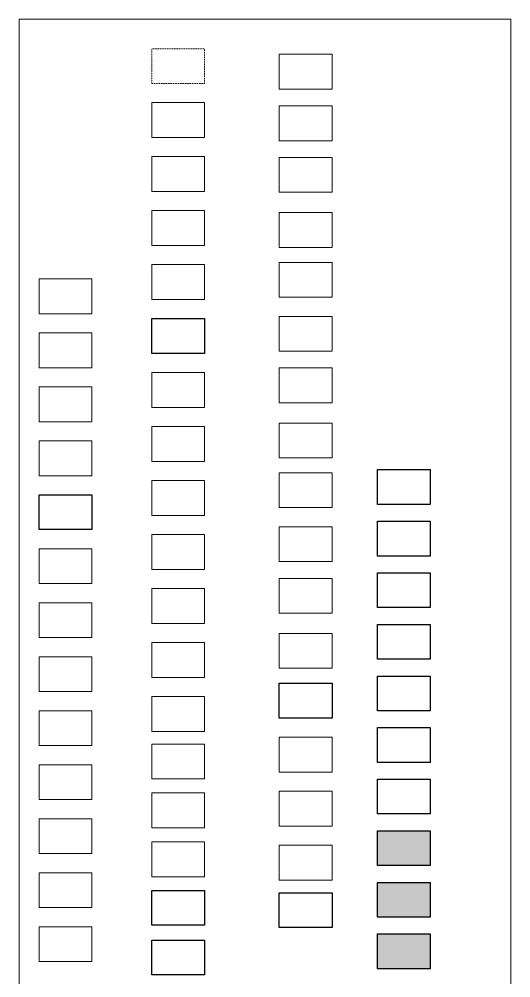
# Model space of a CAD drawing. Header units: millimetres. Extents: x 828494 to 5219521, y -272453 to 431064.
# Drawn here: x 2627872 to 2671086, y 161447 to 245698 of the extents above; entities that cross this region are included whole.
import ezdxf

# ---------------------------------------------------------------- set-up
doc = ezdxf.new("R2010")
doc.units = ezdxf.units.MM
doc.header["$LTSCALE"] = 5
doc.header["$MEASUREMENT"] = 0
doc.linetypes.add('1', pattern=[0])
doc.linetypes.add('DASH', pattern=[1, 0.5, -0.5])
for name, color, linetype, lineweight in [('Area-Mobius', 31, 'Continuous', 9), ('Bike-Mobius', 242, 'Continuous', 13), ('Car-Mobius', 22, 'Continuous', 5), ('Comment-Mobius', 31, 'Continuous', 9), ('Door-Mobius', 13, 'Continuous', 13), ('Dotted-Mobius', 252, 'DASH', 13), ('Electrical-Mobius', 205, 'Continuous', 13), ('Elevation dark-Mobius', 40, 'Continuous', 18), ('Elevation light-Mobius', 213, 'Continuous', 9), ('Elevational Line-Mobius', 252, 'Continuous', 15), ('False ceiling-Mobius', 51, 'Continuous', 15), ('Furniture-Mobius', 35, 'Continuous', 5), ('Hatch-Furniture-Mobius', 252, 'Continuous', 5), ('Hatch-wall-Mobius', 251, 'Continuous', 5), ('Landscape-Mobius', 84, 'Continuous', 9), ('Leaders-Mobius', 173, 'Continuous', 13), ('Level-Mobius', 7, 'Continuous', 13), ('Metal-Mobius', 230, 'Continuous', 13), ('Off-Mobius', 131, 'Continuous', 9), ('Plot boundry-Mobius', 1, 'Continuous', 30), ('Plumbing-Mobius', 6, 'Continuous', 9), ('Railing-Mobius', 160, 'Continuous', 9), ('Road-Mobius', 31, 'Continuous', 15), ('Section line back-Mobius', 105, 'Continuous', 13), ('Section line front-Mobius', 30, 'Continuous', 25), ('Sheet tab-Mobius', 7, 'Continuous', 13), ('Sheet text-Mobius', 7, '1', 15), ('Staircase-Mobius', 255, 'Continuous', 9), ('Text 1-Mobius', 2, 'Continuous', 13), ('Text 2-Mobius', 1, 'Continuous', 13), ('Text-Area-Mobius', 57, 'Continuous', 9), ('Theatre Seat-Mobius', 5, 'Continuous', 9), ('Wall 115-Mobius', 1, 'Continuous', 30), ('Wall 230-Mobius', 41, 'Continuous', 30), ('Wall-Mobius', 7, 'Continuous', 25), ('Window-Mobius', 5, 'Continuous', 15)]:
    doc.layers.add(name, color=color, linetype=linetype, lineweight=lineweight)
for name, color, linetype, lineweight, true_color in [('Hatch-dark-Mobius', 7, 'Continuous', 15, 0x474747), ('Hatch-Deck-Mobius', 7, 'Continuous', 15, 0xabbc76), ('Hatch-Landscape-Mobius', 7, 'Continuous', 5, 0x738c81), ('Hatch-light-Mobius', 7, 'Continuous', 0, 0xababab), ('Hatch-Living', 7, 'Continuous', 0, 0xffffbd), ('Hatch-Lobby-Mobius', 7, 'Continuous', 0, 0xfaf299), ('Hatch-staircase-Mobius', 7, 'Continuous', 0, 0xcdcaa7), ('Tree-1-Mobius', 7, 'Continuous', 5, 0x1f7a00), ('Tree-2-Mobius', 7, 'Continuous', 5, 0x575700)]:
    doc.layers.add(name, color=color, linetype=linetype, lineweight=lineweight, true_color=true_color)

msp = doc.modelspace()

# ---------------------------------------------------------------- hatches: boundary and pattern name
at = {"layer": 'Hatch-Deck-Mobius'}
msp.add_hatch(color=256, dxfattribs=at).paths.add_polyline_path([(2659359.7, 174369.5), (2664004.7, 174369.5), (2664004.7, 171311.3), (2659359.7, 171311.3)])
at = {"layer": 'Hatch-Lobby-Mobius'}
msp.add_hatch(color=256, dxfattribs=at).paths.add_polyline_path([(2659359.7, 165300.5), (2664004.7, 165300.5), (2664004.7, 162242.4), (2659359.7, 162242.4)])
at = {"layer": 'Hatch-staircase-Mobius'}
msp.add_hatch(color=256, dxfattribs=at).paths.add_polyline_path([(2659359.7, 169835), (2664004.7, 169835), (2664004.7, 166776.9), (2659359.7, 166776.9)])

# ---------------------------------------------------------------- linework, layer by layer
for points in [[(2659359.7, 206110.7), (2664004.7, 206110.7), (2664004.7, 203052.6), (2659359.7, 203052.6)], [(2659359.7, 201576.3), (2664004.7, 201576.3), (2664004.7, 198518.1), (2659359.7, 198518.1)], [(2659359.7, 197041.8), (2664004.7, 197041.8), (2664004.7, 193983.7), (2659359.7, 193983.7)], [(2659359.7, 192507.3), (2664004.7, 192507.3), (2664004.7, 189449.2), (2659359.7, 189449.2)], [(2659359.7, 187972.9), (2664004.7, 187972.9), (2664004.7, 184914.7), (2659359.7, 184914.7)], [(2659359.7, 183438.4), (2664004.7, 183438.4), (2664004.7, 180380.3), (2659359.7, 180380.3)], [(2659359.7, 178903.9), (2664004.7, 178903.9), (2664004.7, 175845.8), (2659359.7, 175845.8)], [(2659359.7, 174369.5), (2664004.7, 174369.5), (2664004.7, 171311.3), (2659359.7, 171311.3)], [(2659359.7, 169835), (2664004.7, 169835), (2664004.7, 166776.9), (2659359.7, 166776.9)], [(2659359.7, 165300.5), (2664004.7, 165300.5), (2664004.7, 162242.4), (2659359.7, 162242.4)]]:
    msp.add_lwpolyline(points, close=True)
at = {"layer": 'Area-Mobius'}
msp.add_lwpolyline([(2629627.1, 213382.1), (2634272.2, 213382.1), (2634272.2, 210323.9), (2629627.1, 210323.9)], close=True, dxfattribs=at)
at = {"layer": 'Bike-Mobius'}
msp.add_lwpolyline([(2629627.1, 208637.1), (2634272.2, 208637.1), (2634272.2, 205578.9), (2629627.1, 205578.9)], close=True, dxfattribs=at)
at = {"layer": 'Car-Mobius'}
for points in [[(2650738.2, 238077.1), (2655383.3, 238077.1), (2655383.3, 235019), (2650738.2, 235019)], [(2629627.1, 184912.1), (2634272.2, 184912.1), (2634272.2, 181854), (2629627.1, 181854)]]:
    msp.add_lwpolyline(points, close=True, dxfattribs=at)
at = {"layer": 'Comment-Mobius'}
msp.add_lwpolyline([(2639517.3, 195655.8), (2644162.3, 195655.8), (2644162.3, 192597.6), (2639517.3, 192597.6)], close=True, dxfattribs=at)
at = {"layer": 'Door-Mobius'}
for points in [[(2650738.2, 233542.7), (2655383.3, 233542.7), (2655383.3, 230484.5), (2650738.2, 230484.5)], [(2629627.1, 189657.1), (2634272.2, 189657.1), (2634272.2, 186599), (2629627.1, 186599)]]:
    msp.add_lwpolyline(points, close=True, dxfattribs=at)
at = {"layer": 'Dotted-Mobius'}
msp.add_lwpolyline([(2639517.3, 243105.7), (2644162.3, 243105.7), (2644162.3, 240047.6), (2639517.3, 240047.6)], close=True, dxfattribs=at)
at = {"layer": 'Electrical-Mobius'}
msp.add_lwpolyline([(2639517.3, 205145.8), (2644162.3, 205145.8), (2644162.3, 202087.6), (2639517.3, 202087.6)], close=True, dxfattribs=at)
at = {"layer": 'Elevation dark-Mobius'}
msp.add_lwpolyline([(2650738.2, 228699.9), (2655383.3, 228699.9), (2655383.3, 225641.8), (2650738.2, 225641.8)], close=True, dxfattribs=at)
at = {"layer": 'Elevation light-Mobius'}
for points in [[(2639517.3, 233615.7), (2644162.3, 233615.7), (2644162.3, 230557.6), (2639517.3, 230557.6)], [(2650738.2, 224325.5), (2655383.3, 224325.5), (2655383.3, 221267.3), (2650738.2, 221267.3)]]:
    msp.add_lwpolyline(points, close=True, dxfattribs=at)
at = {"layer": 'Elevational Line-Mobius'}
msp.add_lwpolyline([(2639517.3, 238360.7), (2644162.3, 238360.7), (2644162.3, 235302.6), (2639517.3, 235302.6)], close=True, dxfattribs=at)
at = {"layer": 'False ceiling-Mobius'}
msp.add_lwpolyline([(2639517.3, 224125.7), (2644162.3, 224125.7), (2644162.3, 221067.6), (2639517.3, 221067.6)], close=True, dxfattribs=at)
at = {"layer": 'Furniture-Mobius'}
msp.add_lwpolyline([(2650738.2, 219580.5), (2655383.3, 219580.5), (2655383.3, 216522.3), (2650738.2, 216522.3)], close=True, dxfattribs=at)
at = {"layer": 'Hatch-dark-Mobius'}
for points in [[(2650738.2, 177842.1), (2655383.3, 177842.1), (2655383.3, 174784), (2650738.2, 174784)], [(2639517.3, 177692.2), (2644162.3, 177692.2), (2644162.3, 174634.1), (2639517.3, 174634.1)]]:
    msp.add_lwpolyline(points, close=True, dxfattribs=at)
at = {"layer": 'Hatch-Furniture-Mobius'}
msp.add_lwpolyline([(2639517.3, 190910.8), (2644162.3, 190910.8), (2644162.3, 187852.7), (2639517.3, 187852.7)], close=True, dxfattribs=at)
at = {"layer": 'Hatch-Landscape-Mobius'}
msp.add_lwpolyline([(2639517.3, 186165.8), (2644162.3, 186165.8), (2644162.3, 183107.7), (2639517.3, 183107.7)], close=True, dxfattribs=at)
at = {"layer": 'Hatch-light-Mobius'}
for points in [[(2639517.3, 181992.2), (2644162.3, 181992.2), (2644162.3, 178934.1), (2639517.3, 178934.1)], [(2650738.2, 173097.1), (2655383.3, 173097.1), (2655383.3, 170039), (2650738.2, 170039)]]:
    msp.add_lwpolyline(points, close=True, dxfattribs=at)
at = {"layer": 'Hatch-Living'}
msp.add_lwpolyline([(2627871.6, 245698.1), (2671085.8, 245698.1), (2671085.8, 145299.7), (2627871.6, 145299.7)], close=True, dxfattribs=at)
at = {"layer": 'Hatch-wall-Mobius'}
msp.add_lwpolyline([(2639517.3, 173385.3), (2644162.3, 173385.3), (2644162.3, 170327.2), (2639517.3, 170327.2)], close=True, dxfattribs=at)
at = {"layer": 'Landscape-Mobius'}
msp.add_lwpolyline([(2650738.2, 215046), (2655383.3, 215046), (2655383.3, 211987.9), (2650738.2, 211987.9)], close=True, dxfattribs=at)
at = {"layer": 'Leaders-Mobius'}
msp.add_lwpolyline([(2650738.2, 242611.6), (2655383.3, 242611.6), (2655383.3, 239553.5), (2650738.2, 239553.5)], close=True, dxfattribs=at)
at = {"layer": 'Level-Mobius'}
msp.add_lwpolyline([(2629627.1, 194402.1), (2634272.2, 194402.1), (2634272.2, 191344), (2629627.1, 191344)], close=True, dxfattribs=at)
at = {"layer": 'Metal-Mobius'}
msp.add_lwpolyline([(2639517.3, 209890.8), (2644162.3, 209890.8), (2644162.3, 206832.6), (2639517.3, 206832.6)], close=True, dxfattribs=at)
at = {"layer": 'Off-Mobius'}
msp.add_lwpolyline([(2639517.3, 200400.8), (2644162.3, 200400.8), (2644162.3, 197342.6), (2639517.3, 197342.6)], close=True, dxfattribs=at)
at = {"layer": 'Plot boundry-Mobius'}
msp.add_lwpolyline([(2650738.2, 168923.6), (2655383.3, 168923.6), (2655383.3, 165865.5), (2650738.2, 165865.5)], close=True, dxfattribs=at)
at = {"layer": 'Plumbing-Mobius'}
msp.add_lwpolyline([(2650738.2, 210203.2), (2655383.3, 210203.2), (2655383.3, 207145.1), (2650738.2, 207145.1)], close=True, dxfattribs=at)
at = {"layer": 'Railing-Mobius'}
msp.add_lwpolyline([(2639517.3, 228870.7), (2644162.3, 228870.7), (2644162.3, 225812.6), (2639517.3, 225812.6)], close=True, dxfattribs=at)
at = {"layer": 'Road-Mobius'}
msp.add_lwpolyline([(2650738.2, 205828.8), (2655383.3, 205828.8), (2655383.3, 202770.7), (2650738.2, 202770.7)], close=True, dxfattribs=at)
at = {"layer": 'Section line back-Mobius'}
msp.add_lwpolyline([(2639517.3, 214635.7), (2644162.3, 214635.7), (2644162.3, 211577.6), (2639517.3, 211577.6)], close=True, dxfattribs=at)
at = {"layer": 'Section line front-Mobius'}
msp.add_lwpolyline([(2639517.3, 219380.7), (2644162.3, 219380.7), (2644162.3, 216322.6), (2639517.3, 216322.6)], close=True, dxfattribs=at)
at = {"layer": 'Sheet tab-Mobius'}
msp.add_lwpolyline([(2629627.1, 165932.1), (2634272.2, 165932.1), (2634272.2, 162874), (2629627.1, 162874)], close=True, dxfattribs=at)
at = {"layer": 'Sheet text-Mobius'}
msp.add_lwpolyline([(2629627.1, 170677.1), (2634272.2, 170677.1), (2634272.2, 167619), (2629627.1, 167619)], close=True, dxfattribs=at)
at = {"layer": 'Staircase-Mobius'}
for points in [[(2650738.2, 201083.8), (2655383.3, 201083.8), (2655383.3, 198025.7), (2650738.2, 198025.7)], [(2629627.1, 199147.1), (2634272.2, 199147.1), (2634272.2, 196089), (2629627.1, 196089)]]:
    msp.add_lwpolyline(points, close=True, dxfattribs=at)
at = {"layer": 'Text 1-Mobius'}
msp.add_lwpolyline([(2629627.1, 175422.1), (2634272.2, 175422.1), (2634272.2, 172364), (2629627.1, 172364)], close=True, dxfattribs=at)
at = {"layer": 'Text 2-Mobius'}
msp.add_lwpolyline([(2629627.1, 180167.1), (2634272.2, 180167.1), (2634272.2, 177109), (2629627.1, 177109)], close=True, dxfattribs=at)
at = {"layer": 'Text-Area-Mobius'}
msp.add_lwpolyline([(2629627.1, 218127), (2634272.2, 218127), (2634272.2, 215068.9), (2629627.1, 215068.9)], close=True, dxfattribs=at)
at = {"layer": 'Theatre Seat-Mobius'}
msp.add_lwpolyline([(2629627.1, 222872), (2634272.2, 222872), (2634272.2, 219813.9), (2629627.1, 219813.9)], close=True, dxfattribs=at)
at = {"layer": 'Tree-1-Mobius'}
msp.add_lwpolyline([(2650738.2, 196549.3), (2655383.3, 196549.3), (2655383.3, 193491.2), (2650738.2, 193491.2)], close=True, dxfattribs=at)
at = {"layer": 'Tree-2-Mobius'}
msp.add_lwpolyline([(2650738.2, 191706.5), (2655383.3, 191706.5), (2655383.3, 188648.4), (2650738.2, 188648.4)], close=True, dxfattribs=at)
at = {"layer": 'Wall 115-Mobius'}
msp.add_lwpolyline([(2639517.3, 169122), (2644162.3, 169122), (2644162.3, 166063.9), (2639517.3, 166063.9)], close=True, dxfattribs=at)
at = {"layer": 'Wall 230-Mobius'}
msp.add_lwpolyline([(2639517.3, 164765.8), (2644162.3, 164765.8), (2644162.3, 161707.7), (2639517.3, 161707.7)], close=True, dxfattribs=at)
at = {"layer": 'Wall-Mobius'}
for points in [[(2629627.1, 203892.1), (2634272.2, 203892.1), (2634272.2, 200833.9), (2629627.1, 200833.9)], [(2650738.2, 187332.1), (2655383.3, 187332.1), (2655383.3, 184274), (2650738.2, 184274)]]:
    msp.add_lwpolyline(points, close=True, dxfattribs=at)
at = {"layer": 'Window-Mobius'}
msp.add_lwpolyline([(2650738.2, 182587.1), (2655383.3, 182587.1), (2655383.3, 179529), (2650738.2, 179529)], close=True, dxfattribs=at)

doc.saveas('drawing.dxf')
